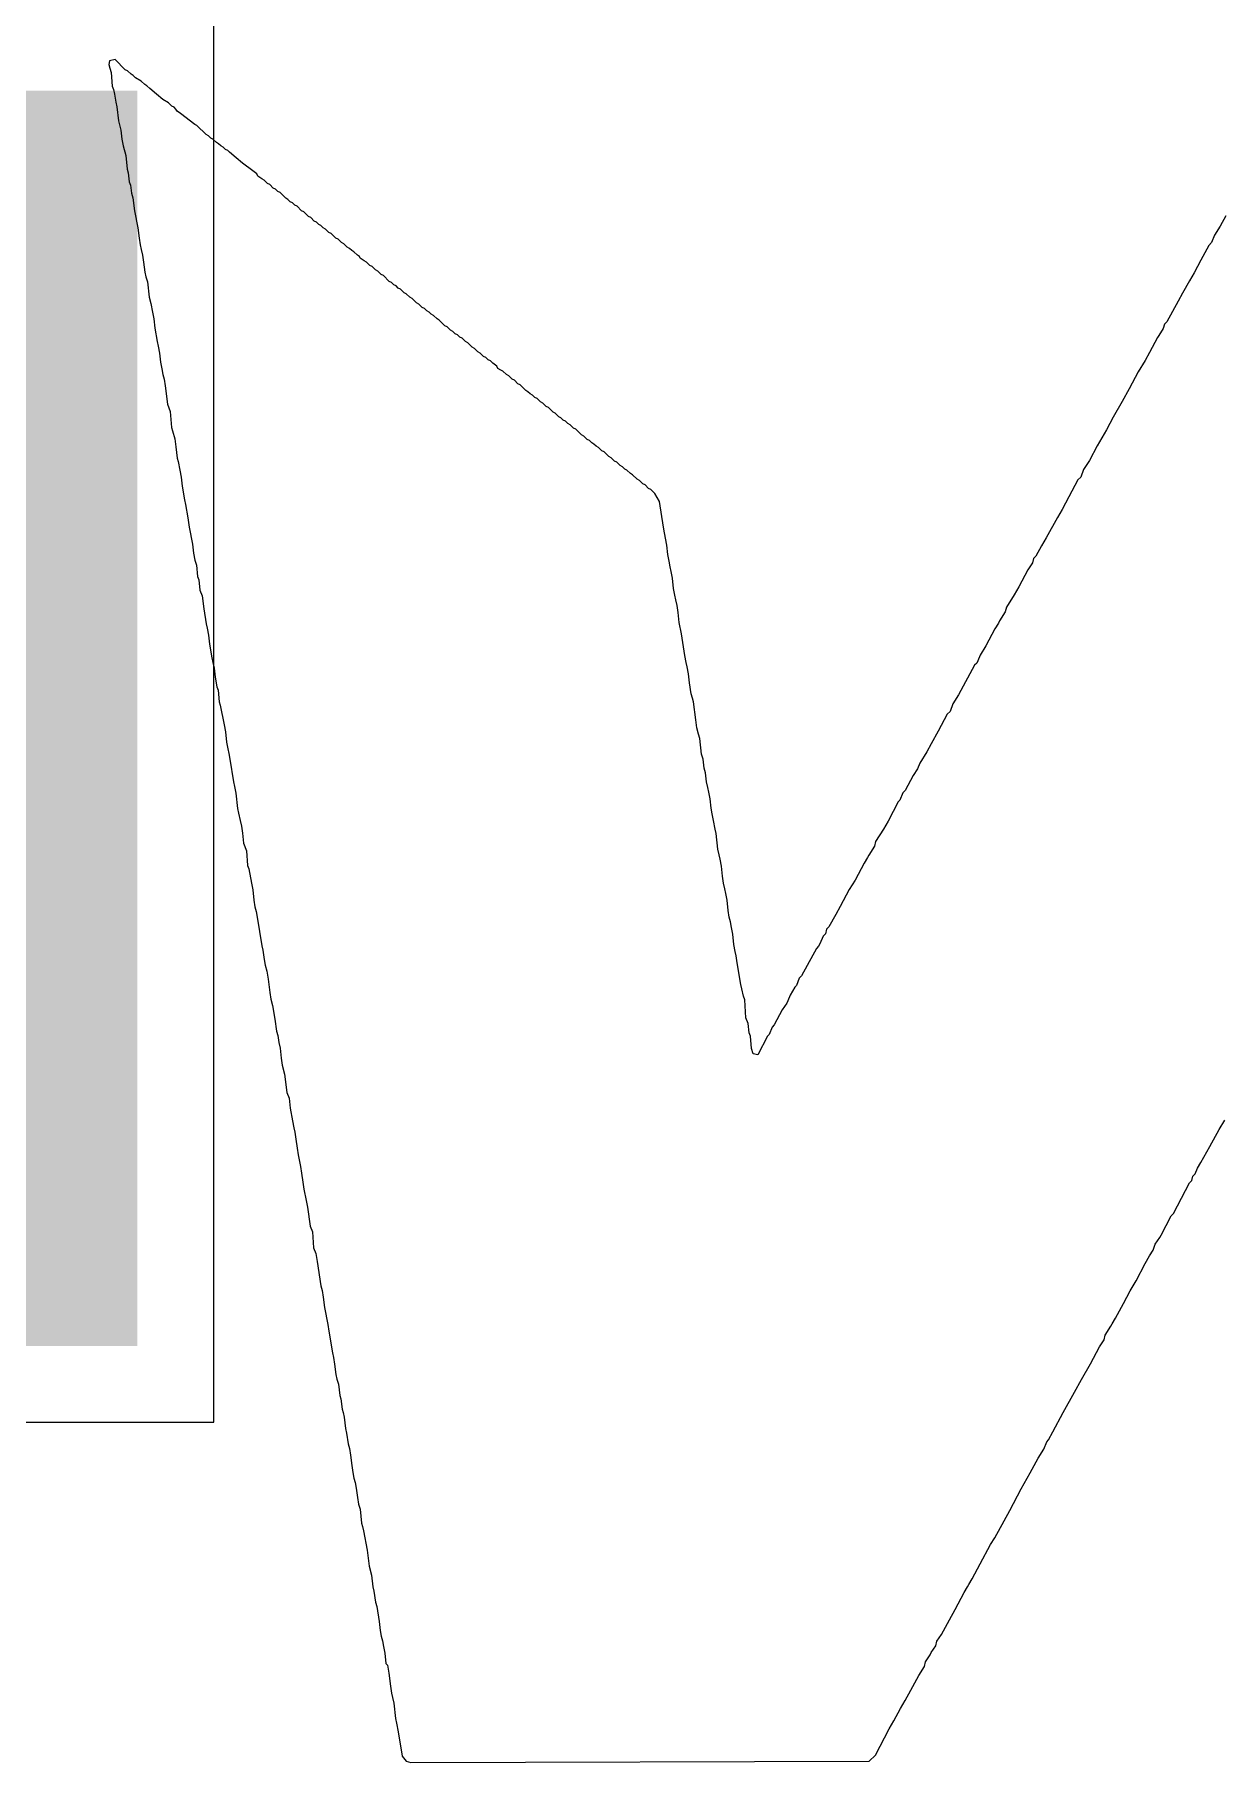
# Model space of a CAD drawing. Header units: inches. Extents: x 0 to 5359, y 0 to 5098.
# Drawn here: x 69.255 to 71.623, y 15.628 to 19.074 of the extents above; entities that cross this region are included whole.
import ezdxf

# ---------------------------------------------------------------- set-up
doc = ezdxf.new("R2010")
doc.units = ezdxf.units.IN
for name, color, linetype in [('Bottom Overlay', 54, 'Continuous'), ('Top Layer', 1, 'Continuous'), ('Top Paste', 8, 'Continuous'), ('Top Solder', 216, 'Continuous')]:
    doc.layers.add(name, color=color, linetype=linetype)

# ---------------------------------------------------------------- blocks, each defined once
blk = doc.blocks.new('TS_1002S_12026C_81')
at = {"layer": 'Top Layer'}
blk.add_hatch(color=1, dxfattribs=at).paths.add_polyline_path([(3.3999, -1.5001), (5.6999, -1.5001), (5.6999, -3.0001), (3.3999, -3.0001)])
at = {"layer": 'Top Paste'}
blk.add_hatch(color=8, dxfattribs=at).paths.add_polyline_path([(3.3999, -1.5001), (5.6999, -1.5001), (5.6999, -3.0001), (3.3999, -3.0001)])
at = {"layer": 'Top Solder'}
blk.add_hatch(color=216, dxfattribs=at).paths.add_polyline_path([(3.2983, -1.3985), (5.8015, -1.3985), (5.8015, -3.1017), (3.2983, -3.1017)])

msp = doc.modelspace()

# ---------------------------------------------------------------- linework, layer by layer
at = {"layer": 'Bottom Overlay'}
for p, q in [((69.4039, 19.0216), (69.4027, 19.0137)), ((69.4152, 19.0239), (69.4039, 19.0216)), ((69.4356, 19.0035), (69.4152, 19.0239)), ((69.4027, 19.0137), (69.405, 19.0069)), ((69.405, 19.0069), (69.4073, 18.9978)), ((69.4073, 18.9978), (69.4096, 18.9706)), ((69.4402, 19.0012), (69.4356, 19.0035)), ((69.447, 18.9944), (69.4402, 19.0012)), ((69.4515, 18.9921), (69.447, 18.9944)), ((69.4561, 18.9876), (69.4515, 18.9921)), ((69.4674, 18.9808), (69.4561, 18.9876)), ((69.4096, 18.9706), (69.4118, 18.9638)), ((69.4118, 18.9638), (69.4141, 18.9547)), ((69.4141, 18.9547), (69.4164, 18.9388)), ((69.4742, 18.974), (69.4674, 18.9808)), ((69.4787, 18.9717), (69.4742, 18.974)), ((69.4844, 18.966), (69.4787, 18.9717)), ((69.498, 18.9547), (69.4844, 18.966)), ((69.5105, 18.9445), (69.498, 18.9547)), ((69.4164, 18.9388), (69.4186, 18.9297)), ((69.4186, 18.9297), (69.422, 18.9014)), ((69.5218, 18.9377), (69.5105, 18.9445)), ((69.5286, 18.9309), (69.5218, 18.9377)), ((69.5332, 18.9286), (69.5286, 18.9309)), ((69.5366, 18.9252), (69.5332, 18.9286)), ((69.5388, 18.9207), (69.5366, 18.9252)), ((69.5457, 18.9161), (69.5388, 18.9207)), ((69.574, 18.8946), (69.5457, 18.9161)), ((69.422, 18.9014), (69.4266, 18.8832)), ((69.4266, 18.8832), (69.4288, 18.8651)), ((69.5785, 18.8923), (69.574, 18.8946)), ((69.5967, 18.8742), (69.5785, 18.8923)), ((69.4288, 18.8651), (69.4311, 18.8515)), ((69.4311, 18.8515), (69.4368, 18.8322)), ((69.6012, 18.8719), (69.5967, 18.8742)), ((69.6058, 18.8674), (69.6012, 18.8719)), ((69.6103, 18.8651), (69.6058, 18.8674)), ((69.6171, 18.8583), (69.6103, 18.8651)), ((69.6216, 18.856), (69.6171, 18.8583)), ((69.6262, 18.8515), (69.6216, 18.856)), ((69.6307, 18.8492), (69.6262, 18.8515)), ((69.6353, 18.8447), (69.6307, 18.8492)), ((69.4368, 18.8322), (69.439, 18.805)), ((69.6398, 18.8424), (69.6353, 18.8447)), ((69.6432, 18.839), (69.6398, 18.8424)), ((69.6568, 18.8277), (69.6432, 18.839)), ((69.6693, 18.8175), (69.6568, 18.8277)), ((69.6897, 18.8016), (69.6693, 18.8175)), ((69.439, 18.805), (69.4413, 18.7982)), ((69.4413, 18.7982), (69.4436, 18.78)), ((69.4436, 18.78), (69.4458, 18.7732)), ((69.6976, 18.7959), (69.6897, 18.8016)), ((69.6999, 18.7914), (69.6976, 18.7959)), ((69.7078, 18.7857), (69.6999, 18.7914)), ((69.7124, 18.7834), (69.7078, 18.7857)), ((69.7192, 18.7766), (69.7124, 18.7834)), ((69.4458, 18.7732), (69.4481, 18.7573)), ((69.4481, 18.7573), (69.4504, 18.7483)), ((69.4504, 18.7483), (69.4538, 18.7222)), ((69.7237, 18.7744), (69.7192, 18.7766)), ((69.7305, 18.7675), (69.7237, 18.7744)), ((69.7351, 18.7653), (69.7305, 18.7675)), ((69.7396, 18.7607), (69.7351, 18.7653)), ((69.7441, 18.7585), (69.7396, 18.7607)), ((69.7555, 18.7471), (69.7441, 18.7585)), ((69.76, 18.7449), (69.7555, 18.7471)), ((69.7645, 18.7403), (69.76, 18.7449)), ((69.4538, 18.7222), (69.4606, 18.6882)), ((69.7691, 18.7381), (69.7645, 18.7403)), ((69.7736, 18.7335), (69.7691, 18.7381)), ((69.7782, 18.7313), (69.7736, 18.7335)), ((69.7872, 18.7222), (69.7782, 18.7313)), ((69.7918, 18.7199), (69.7872, 18.7222)), ((69.8008, 18.7108), (69.7918, 18.7199)), ((69.8054, 18.7086), (69.8008, 18.7108)), ((71.6303, 18.712), (71.6189, 18.6916)), ((69.4606, 18.6882), (69.4629, 18.6677)), ((69.8122, 18.7018), (69.8054, 18.7086)), ((69.8167, 18.6995), (69.8122, 18.7018)), ((69.8213, 18.695), (69.8167, 18.6995)), ((69.8258, 18.6927), (69.8213, 18.695)), ((69.8303, 18.6882), (69.8258, 18.6927)), ((69.8349, 18.6859), (69.8303, 18.6882)), ((69.8417, 18.6791), (69.8349, 18.6859)), ((69.8462, 18.6768), (69.8417, 18.6791)), ((69.8553, 18.6677), (69.8462, 18.6768)), ((71.6189, 18.6916), (71.6076, 18.6734)), ((69.4629, 18.6677), (69.4651, 18.6541)), ((69.4651, 18.6541), (69.4674, 18.6451)), ((69.4674, 18.6451), (69.4697, 18.6337)), ((69.8598, 18.6655), (69.8553, 18.6677)), ((69.8666, 18.6587), (69.8598, 18.6655)), ((69.8712, 18.6564), (69.8666, 18.6587)), ((69.878, 18.6496), (69.8712, 18.6564)), ((69.8825, 18.6473), (69.878, 18.6496)), ((69.887, 18.6428), (69.8825, 18.6473)), ((69.8916, 18.6405), (69.887, 18.6428)), ((69.8984, 18.6337), (69.8916, 18.6405)), ((71.5962, 18.653), (71.5804, 18.6235)), ((71.6019, 18.6587), (71.5962, 18.653)), ((71.6076, 18.6734), (71.6019, 18.6587)), ((69.4697, 18.6337), (69.4719, 18.6201)), ((69.4719, 18.6201), (69.4742, 18.5997)), ((69.9029, 18.6314), (69.8984, 18.6337)), ((69.9041, 18.628), (69.9029, 18.6314)), ((69.912, 18.6224), (69.9041, 18.628)), ((69.9165, 18.6201), (69.912, 18.6224)), ((69.9233, 18.6133), (69.9165, 18.6201)), ((69.9279, 18.611), (69.9233, 18.6133)), ((69.9347, 18.6042), (69.9279, 18.611)), ((71.5804, 18.6235), (71.5668, 18.5986)), ((69.4742, 18.5997), (69.4765, 18.5906)), ((69.4765, 18.5906), (69.4799, 18.5804)), ((69.4799, 18.5804), (69.4833, 18.5498)), ((69.9392, 18.602), (69.9347, 18.6042)), ((69.946, 18.5952), (69.9392, 18.602)), ((69.9506, 18.5929), (69.946, 18.5952)), ((69.9619, 18.5815), (69.9506, 18.5929)), ((69.9664, 18.5793), (69.9619, 18.5815)), ((69.971, 18.5747), (69.9664, 18.5793)), ((69.9755, 18.5725), (69.971, 18.5747)), ((69.98, 18.5679), (69.9755, 18.5725)), ((71.5577, 18.5827), (71.5441, 18.5577)), ((71.5668, 18.5986), (71.5577, 18.5827)), ((69.4833, 18.5498), (69.4867, 18.5373)), ((69.4867, 18.5373), (69.4901, 18.5203)), ((69.9846, 18.5657), (69.98, 18.5679)), ((69.9914, 18.5589), (69.9846, 18.5657)), ((69.9959, 18.5566), (69.9914, 18.5589)), ((70.0027, 18.5498), (69.9959, 18.5566)), ((70.0073, 18.5475), (70.0027, 18.5498)), ((70.0163, 18.5384), (70.0073, 18.5475)), ((70.0209, 18.5362), (70.0163, 18.5384)), ((71.535, 18.5418), (71.5123, 18.501)), ((71.5441, 18.5577), (71.535, 18.5418)), ((69.4901, 18.5203), (69.4923, 18.5067)), ((69.4923, 18.5067), (69.4946, 18.4885)), ((70.0277, 18.5294), (70.0209, 18.5362)), ((70.0322, 18.5271), (70.0277, 18.5294)), ((70.0368, 18.5226), (70.0322, 18.5271)), ((70.0413, 18.5203), (70.0368, 18.5226)), ((70.0458, 18.5158), (70.0413, 18.5203)), ((70.0504, 18.5135), (70.0458, 18.5158)), ((70.0572, 18.5067), (70.0504, 18.5135)), ((70.0617, 18.5044), (70.0572, 18.5067)), ((70.073, 18.4931), (70.0617, 18.5044)), ((69.4946, 18.4885), (69.4992, 18.4613)), ((70.0776, 18.4908), (70.073, 18.4931)), ((70.0844, 18.484), (70.0776, 18.4908)), ((70.0889, 18.4817), (70.0844, 18.484)), ((70.0935, 18.4772), (70.0889, 18.4817)), ((70.098, 18.4749), (70.0935, 18.4772)), ((70.1025, 18.4704), (70.098, 18.4749)), ((70.1071, 18.4681), (70.1025, 18.4704)), ((70.1139, 18.4613), (70.1071, 18.4681)), ((71.4942, 18.4693), (71.4783, 18.4398)), ((71.4964, 18.4738), (71.4942, 18.4693)), ((71.5055, 18.4874), (71.4964, 18.4738)), ((71.5078, 18.4965), (71.5055, 18.4874)), ((71.5123, 18.501), (71.5078, 18.4965)), ((69.4992, 18.4613), (69.5014, 18.4522)), ((69.5014, 18.4522), (69.5037, 18.4386)), ((69.5037, 18.4386), (69.506, 18.4205)), ((70.1184, 18.4591), (70.1139, 18.4613)), ((70.1275, 18.45), (70.1184, 18.4591)), ((70.132, 18.4477), (70.1275, 18.45)), ((70.1388, 18.4409), (70.132, 18.4477)), ((70.1434, 18.4386), (70.1388, 18.4409)), ((70.1502, 18.4318), (70.1434, 18.4386)), ((71.4783, 18.4398), (71.4692, 18.4239)), ((69.506, 18.4205), (69.5082, 18.4069)), ((69.5082, 18.4069), (69.5105, 18.3955)), ((70.1547, 18.4296), (70.1502, 18.4318)), ((70.1592, 18.425), (70.1547, 18.4296)), ((70.1638, 18.4228), (70.1592, 18.425)), ((70.1683, 18.4182), (70.1638, 18.4228)), ((70.1763, 18.4126), (70.1683, 18.4182)), ((70.1785, 18.408), (70.1763, 18.4126)), ((70.1842, 18.4046), (70.1785, 18.408)), ((70.1887, 18.4023), (70.1842, 18.4046)), ((70.1955, 18.3955), (70.1887, 18.4023)), ((71.4556, 18.4012), (71.4375, 18.3672)), ((71.4692, 18.4239), (71.4556, 18.4012)), ((69.5105, 18.3955), (69.5128, 18.3865)), ((69.5128, 18.3865), (69.515, 18.3729)), ((69.515, 18.3729), (69.5196, 18.3366)), ((70.2001, 18.3933), (70.1955, 18.3955)), ((70.2069, 18.3865), (70.2001, 18.3933)), ((70.2114, 18.3842), (70.2069, 18.3865)), ((70.2182, 18.3774), (70.2114, 18.3842)), ((70.2228, 18.3751), (70.2182, 18.3774)), ((70.2341, 18.3638), (70.2228, 18.3751)), ((71.4375, 18.3672), (71.4238, 18.3422)), ((69.5196, 18.3366), (69.5252, 18.3218)), ((70.2386, 18.3615), (70.2341, 18.3638)), ((70.2432, 18.357), (70.2386, 18.3615)), ((70.2477, 18.3547), (70.2432, 18.357)), ((70.2522, 18.3502), (70.2477, 18.3547)), ((70.2568, 18.3479), (70.2522, 18.3502)), ((70.2636, 18.3411), (70.2568, 18.3479)), ((70.2681, 18.3388), (70.2636, 18.3411)), ((70.2749, 18.332), (70.2681, 18.3388)), ((70.2795, 18.3298), (70.2749, 18.332)), ((71.4238, 18.3422), (71.4057, 18.3105)), ((69.5252, 18.3218), (69.5275, 18.2901)), ((70.2885, 18.3207), (70.2795, 18.3298)), ((70.2931, 18.3184), (70.2885, 18.3207)), ((70.2999, 18.3116), (70.2931, 18.3184)), ((70.3044, 18.3093), (70.2999, 18.3116)), ((70.309, 18.3048), (70.3044, 18.3093)), ((70.3135, 18.3025), (70.309, 18.3048)), ((70.318, 18.298), (70.3135, 18.3025)), ((70.3226, 18.2957), (70.318, 18.298)), ((70.3294, 18.2889), (70.3226, 18.2957)), ((71.4057, 18.3105), (71.3921, 18.2855)), ((69.5275, 18.2901), (69.5298, 18.2833)), ((69.5298, 18.2833), (69.5343, 18.2674)), ((69.5343, 18.2674), (69.5366, 18.2515)), ((70.3339, 18.2867), (70.3294, 18.2889)), ((70.3452, 18.2753), (70.3339, 18.2867)), ((70.3498, 18.273), (70.3452, 18.2753)), ((70.3566, 18.2662), (70.3498, 18.273)), ((70.3611, 18.264), (70.3566, 18.2662)), ((70.3657, 18.2594), (70.3611, 18.264)), ((71.3921, 18.2855), (71.3739, 18.2538)), ((69.5366, 18.2515), (69.5388, 18.2288)), ((69.5388, 18.2288), (69.5411, 18.222)), ((70.3702, 18.2572), (70.3657, 18.2594)), ((70.3747, 18.2526), (70.3702, 18.2572)), ((70.3793, 18.2504), (70.3747, 18.2526)), ((70.3861, 18.2436), (70.3793, 18.2504)), ((70.3906, 18.2413), (70.3861, 18.2436)), ((70.3997, 18.2322), (70.3906, 18.2413)), ((70.4042, 18.2299), (70.3997, 18.2322)), ((70.411, 18.2231), (70.4042, 18.2299)), ((71.3739, 18.2538), (71.3581, 18.2243)), ((69.5411, 18.222), (69.5445, 18.205)), ((69.5445, 18.205), (69.5468, 18.1914)), ((70.4156, 18.2209), (70.411, 18.2231)), ((70.4224, 18.2141), (70.4156, 18.2209)), ((70.4269, 18.2118), (70.4224, 18.2141)), ((70.4314, 18.2073), (70.4269, 18.2118)), ((70.436, 18.205), (70.4314, 18.2073)), ((70.4428, 18.1982), (70.436, 18.205)), ((70.4473, 18.1959), (70.4428, 18.1982)), ((70.4564, 18.1869), (70.4473, 18.1959)), ((71.3467, 18.2061), (71.3411, 18.1914)), ((71.3581, 18.2243), (71.3467, 18.2061)), ((69.5468, 18.1914), (69.5491, 18.1732)), ((69.5491, 18.1732), (69.5536, 18.146)), ((70.4609, 18.1846), (70.4564, 18.1869)), ((70.4677, 18.1778), (70.4609, 18.1846)), ((70.4723, 18.1755), (70.4677, 18.1778)), ((70.4791, 18.1687), (70.4723, 18.1755)), ((70.4836, 18.1664), (70.4791, 18.1687)), ((70.4916, 18.1585), (70.4836, 18.1664)), ((70.5006, 18.1426), (70.4916, 18.1585)), ((71.3354, 18.1857), (71.3172, 18.1517)), ((71.3411, 18.1914), (71.3354, 18.1857)), ((69.5536, 18.146), (69.5559, 18.1369)), ((69.5559, 18.1369), (69.5604, 18.1097)), ((70.5086, 18.0916), (70.5006, 18.1426)), ((71.3036, 18.1267), (71.2945, 18.1109)), ((71.3172, 18.1517), (71.3036, 18.1267)), ((69.5604, 18.1097), (69.5627, 18.0916)), ((69.5627, 18.0916), (69.5695, 18.0576)), ((70.5108, 18.0802), (70.5086, 18.0916)), ((71.2945, 18.1109), (71.2719, 18.07)), ((69.5695, 18.0576), (69.5717, 18.0394)), ((70.5154, 18.0553), (70.5108, 18.0802)), ((70.5176, 18.0371), (70.5154, 18.0553)), ((71.2719, 18.07), (71.2628, 18.0542)), ((69.5717, 18.0394), (69.574, 18.0258)), ((69.574, 18.0258), (69.5774, 18.0156)), ((70.5199, 18.0235), (70.5176, 18.0371)), ((70.5222, 18.0122), (70.5199, 18.0235)), ((71.2446, 18.0201), (71.2356, 18.0065)), ((71.2469, 18.0292), (71.2446, 18.0201)), ((71.2515, 18.0337), (71.2469, 18.0292)), ((71.2628, 18.0542), (71.2515, 18.0337)), ((69.5774, 18.0156), (69.5797, 17.9929)), ((69.5797, 17.9929), (69.5819, 17.9861)), ((69.5819, 17.9861), (69.5842, 17.9657)), ((70.5244, 18.0031), (70.5222, 18.0122)), ((70.5267, 17.9895), (70.5244, 18.0031)), ((70.529, 17.9691), (70.5267, 17.9895)), ((71.2356, 18.0065), (71.2174, 17.9725)), ((69.5842, 17.9657), (69.5888, 17.9543)), ((69.5888, 17.9543), (69.5922, 17.9283)), ((70.5313, 17.9555), (70.529, 17.9691)), ((70.5335, 17.9464), (70.5313, 17.9555)), ((71.2084, 17.9566), (71.1925, 17.9317)), ((71.2174, 17.9725), (71.2084, 17.9566)), ((69.5922, 17.9283), (69.5967, 17.8988)), ((70.5358, 17.9351), (70.5335, 17.9464)), ((70.5381, 17.9215), (70.5358, 17.9351)), ((70.5403, 17.901), (70.5381, 17.9215)), ((71.1902, 17.9226), (71.1789, 17.9044)), ((71.1925, 17.9317), (71.1902, 17.9226)), ((69.5967, 17.8988), (69.599, 17.8897)), ((69.599, 17.8897), (69.6012, 17.8761)), ((70.5449, 17.8784), (70.5403, 17.901)), ((71.1698, 17.8886), (71.1516, 17.8545)), ((71.1766, 17.8999), (71.1698, 17.8886)), ((71.1789, 17.9044), (71.1766, 17.8999)), ((69.6012, 17.8761), (69.6035, 17.8579)), ((69.6035, 17.8579), (69.608, 17.8307)), ((70.5517, 17.8353), (70.5449, 17.8784)), ((71.1516, 17.8545), (71.1403, 17.8364)), ((69.608, 17.8307), (69.6103, 17.8216)), ((69.6103, 17.8216), (69.6126, 17.8103)), ((70.5539, 17.8216), (70.5517, 17.8353)), ((70.5562, 17.8126), (70.5539, 17.8216)), ((71.129, 17.816), (71.0972, 17.757)), ((71.1335, 17.8205), (71.129, 17.816)), ((71.1358, 17.825), (71.1335, 17.8205)), ((71.1403, 17.8364), (71.1358, 17.825)), ((69.6126, 17.8103), (69.6148, 17.7922)), ((69.6148, 17.7922), (69.6182, 17.7729)), ((70.5585, 17.799), (70.5562, 17.8126)), ((70.5607, 17.7808), (70.5585, 17.799)), ((70.5641, 17.7593), (70.5607, 17.7808)), ((69.6182, 17.7729), (69.6205, 17.7661)), ((69.6205, 17.7661), (69.6228, 17.7434)), ((70.5664, 17.7502), (70.5641, 17.7593)), ((70.5687, 17.7434), (70.5664, 17.7502)), ((71.0972, 17.757), (71.0859, 17.7389)), ((69.6228, 17.7434), (69.625, 17.7366)), ((69.625, 17.7366), (69.633, 17.6969)), ((70.5732, 17.7071), (70.5687, 17.7434)), ((71.0745, 17.7184), (71.0564, 17.6844)), ((71.0802, 17.7241), (71.0745, 17.7184)), ((71.0859, 17.7389), (71.0802, 17.7241)), ((69.633, 17.6969), (69.6353, 17.6833)), ((69.6353, 17.6833), (69.6375, 17.6629)), ((70.5755, 17.6912), (70.5732, 17.7071)), ((70.5789, 17.6787), (70.5755, 17.6912)), ((70.5812, 17.6697), (70.5789, 17.6787)), ((71.0564, 17.6844), (71.0428, 17.6595)), ((69.6375, 17.6629), (69.6398, 17.6493)), ((69.6398, 17.6493), (69.6421, 17.6402)), ((70.5846, 17.639), (70.5812, 17.6697)), ((71.0337, 17.6436), (71.0201, 17.6209)), ((71.0428, 17.6595), (71.0337, 17.6436)), ((69.6421, 17.6402), (69.6443, 17.6288)), ((69.6443, 17.6288), (69.6511, 17.5835)), ((70.588, 17.6288), (70.5846, 17.639)), ((70.5902, 17.6107), (70.588, 17.6288)), ((70.5925, 17.6016), (70.5902, 17.6107)), ((71.0155, 17.6096), (71.0065, 17.5959)), ((71.0201, 17.6209), (71.0155, 17.6096)), ((69.6511, 17.5835), (69.6534, 17.5744)), ((69.6534, 17.5744), (69.6557, 17.5608)), ((70.5948, 17.5835), (70.5925, 17.6016)), ((70.597, 17.5721), (70.5948, 17.5835)), ((71.0065, 17.5959), (70.9906, 17.5665)), ((69.6557, 17.5608), (69.6591, 17.5302)), ((70.5993, 17.5631), (70.597, 17.5721)), ((70.6016, 17.5494), (70.5993, 17.5631)), ((70.6038, 17.5313), (70.6016, 17.5494)), ((70.977, 17.5438), (70.9566, 17.5052)), ((70.9804, 17.5472), (70.977, 17.5438)), ((70.9861, 17.5619), (70.9804, 17.5472)), ((70.9906, 17.5665), (70.9861, 17.5619)), ((69.6591, 17.5302), (69.6613, 17.5211)), ((69.6613, 17.5211), (69.6647, 17.5063)), ((69.6647, 17.5063), (69.667, 17.495)), ((70.6061, 17.52), (70.6038, 17.5313)), ((70.6084, 17.5063), (70.6061, 17.52)), ((70.6118, 17.4893), (70.6084, 17.5063)), ((70.9566, 17.5052), (70.9475, 17.4893)), ((69.667, 17.495), (69.6693, 17.4814)), ((69.6693, 17.4814), (69.6715, 17.461)), ((70.614, 17.4803), (70.6118, 17.4893)), ((70.6174, 17.4496), (70.614, 17.4803)), ((70.9475, 17.4893), (70.9316, 17.4644)), ((69.6715, 17.461), (69.6772, 17.4462)), ((69.6772, 17.4462), (69.6795, 17.4167)), ((70.6197, 17.4383), (70.6174, 17.4496)), ((70.622, 17.4292), (70.6197, 17.4383)), ((70.918, 17.4372), (70.9157, 17.4326)), ((70.9293, 17.4553), (70.918, 17.4372)), ((70.9316, 17.4644), (70.9293, 17.4553)), ((69.6795, 17.4167), (69.6818, 17.4099)), ((69.6818, 17.4099), (69.6874, 17.3816)), ((70.6243, 17.4156), (70.622, 17.4292)), ((70.6265, 17.3952), (70.6243, 17.4156)), ((70.9089, 17.4213), (70.8908, 17.3873)), ((70.9157, 17.4326), (70.9089, 17.4213)), ((69.6874, 17.3816), (69.6897, 17.368)), ((69.6897, 17.368), (69.692, 17.3476)), ((70.6288, 17.3816), (70.6265, 17.3952)), ((70.6311, 17.3702), (70.6288, 17.3816)), ((70.6333, 17.3612), (70.6311, 17.3702)), ((70.8794, 17.3691), (70.8613, 17.3351)), ((70.8908, 17.3873), (70.8794, 17.3691)), ((69.692, 17.3476), (69.6942, 17.334)), ((69.6942, 17.334), (69.6965, 17.3249)), ((70.6356, 17.3476), (70.6333, 17.3612)), ((70.6379, 17.3271), (70.6356, 17.3476)), ((70.8613, 17.3351), (70.8522, 17.3192)), ((69.6965, 17.3249), (69.6988, 17.3135)), ((69.6988, 17.3135), (69.7078, 17.2568)), ((70.6401, 17.3135), (70.6379, 17.3271)), ((70.6424, 17.3045), (70.6401, 17.3135)), ((70.6447, 17.2931), (70.6424, 17.3045)), ((70.8522, 17.3192), (70.8386, 17.2943)), ((70.6469, 17.2795), (70.6447, 17.2931)), ((70.6492, 17.2591), (70.6469, 17.2795)), ((70.8273, 17.2761), (70.8205, 17.2602)), ((70.8318, 17.2806), (70.8273, 17.2761)), ((70.8341, 17.2897), (70.8318, 17.2806)), ((70.8386, 17.2943), (70.8341, 17.2897)), ((69.7078, 17.2568), (69.7101, 17.2478)), ((69.7101, 17.2478), (69.7124, 17.2296)), ((69.7124, 17.2296), (69.7146, 17.2183)), ((70.6515, 17.2455), (70.6492, 17.2591)), ((70.6537, 17.2364), (70.6515, 17.2455)), ((70.656, 17.2228), (70.6537, 17.2364)), ((70.8137, 17.2512), (70.7955, 17.2171)), ((70.8182, 17.2557), (70.8137, 17.2512)), ((70.8205, 17.2602), (70.8182, 17.2557)), ((69.7146, 17.2183), (69.718, 17.2058)), ((69.718, 17.2058), (69.7203, 17.1899)), ((70.6628, 17.1797), (70.656, 17.2228)), ((70.7842, 17.1967), (70.7796, 17.1922)), ((70.7955, 17.2171), (70.7842, 17.1967)), ((69.7203, 17.1899), (69.7237, 17.1638)), ((69.7237, 17.1638), (69.726, 17.1502)), ((70.6651, 17.1706), (70.6628, 17.1797)), ((70.6685, 17.1559), (70.6651, 17.1706)), ((70.7706, 17.174), (70.7615, 17.1582)), ((70.774, 17.1774), (70.7706, 17.174)), ((70.7796, 17.1922), (70.774, 17.1774)), ((69.726, 17.1502), (69.7294, 17.1377)), ((69.7294, 17.1377), (69.7339, 17.1105)), ((70.6708, 17.1491), (70.6685, 17.1559)), ((70.673, 17.1128), (70.6708, 17.1491)), ((70.7456, 17.1287), (70.7297, 17.0992)), ((70.7547, 17.1423), (70.7456, 17.1287)), ((70.757, 17.1468), (70.7547, 17.1423)), ((70.7615, 17.1582), (70.757, 17.1468)), ((69.7339, 17.1105), (69.7373, 17.0867)), ((70.6776, 17.1014), (70.673, 17.1128)), ((70.6798, 17.0833), (70.6776, 17.1014)), ((70.7252, 17.0946), (70.7195, 17.0799)), ((70.7297, 17.0992), (70.7252, 17.0946)), ((69.7373, 17.0867), (69.7396, 17.0776)), ((69.7396, 17.0776), (69.7419, 17.064)), ((69.7419, 17.064), (69.7441, 17.0527)), ((70.6821, 17.0765), (70.6798, 17.0833)), ((70.6844, 17.0515), (70.6821, 17.0765)), ((70.7161, 17.0765), (70.6968, 17.0391)), ((70.7195, 17.0799), (70.7161, 17.0765)), ((69.7441, 17.0527), (69.7464, 17.0323)), ((69.7464, 17.0323), (69.7487, 17.0187)), ((70.6878, 17.0413), (70.6844, 17.0515)), ((70.6968, 17.0391), (70.6878, 17.0413)), ((69.7487, 17.0187), (69.7532, 17.0005)), ((69.7532, 17.0005), (69.7577, 16.9642)), ((69.7577, 16.9642), (69.7623, 16.9529)), ((69.7623, 16.9529), (69.7645, 16.9325)), ((69.7645, 16.9325), (69.7691, 16.9075)), ((69.7691, 16.9075), (69.7714, 16.8939)), ((69.7714, 16.8939), (69.7736, 16.8848)), ((69.7736, 16.8848), (69.7759, 16.8712)), ((71.5985, 16.8565), (71.6167, 16.8905)), ((71.6167, 16.8905), (71.628, 16.9086)), ((69.7759, 16.8712), (69.7782, 16.8531)), ((69.7782, 16.8531), (69.7804, 16.8395)), ((71.5804, 16.8247), (71.5985, 16.8565)), ((69.7804, 16.8395), (69.785, 16.8168)), ((69.785, 16.8168), (69.7872, 16.8032)), ((71.5736, 16.8134), (71.5804, 16.8247)), ((69.7872, 16.8032), (69.7895, 16.785)), ((69.7895, 16.785), (69.7918, 16.7714)), ((71.5259, 16.7226), (71.5577, 16.7839)), ((71.5577, 16.7839), (71.5622, 16.7884)), ((71.5622, 16.7884), (71.5645, 16.7975)), ((71.5645, 16.7975), (71.569, 16.802)), ((71.569, 16.802), (71.5736, 16.8134)), ((69.7918, 16.7714), (69.7963, 16.7487)), ((69.7963, 16.7487), (69.7986, 16.7351)), ((69.7986, 16.7351), (69.8042, 16.6977)), ((71.501, 16.6795), (71.5214, 16.7181)), ((71.5214, 16.7181), (71.5259, 16.7226)), ((69.8042, 16.6977), (69.8088, 16.6863)), ((69.8088, 16.6863), (69.811, 16.6546)), ((71.4987, 16.675), (71.501, 16.6795)), ((69.811, 16.6546), (69.8156, 16.6432)), ((69.8156, 16.6432), (69.8179, 16.6274)), ((71.4783, 16.6387), (71.4851, 16.65)), ((71.4851, 16.65), (71.4896, 16.6614)), ((71.4896, 16.6614), (71.4987, 16.675)), ((69.8179, 16.6274), (69.8258, 16.5786)), ((71.4511, 16.5888), (71.4692, 16.6228)), ((71.4692, 16.6228), (71.4783, 16.6387)), ((69.8258, 16.5786), (69.8281, 16.5695)), ((71.4397, 16.5684), (71.4511, 16.5888)), ((69.8281, 16.5695), (69.8303, 16.5559)), ((69.8303, 16.5559), (69.8326, 16.5355)), ((71.4102, 16.5139), (71.4261, 16.5434)), ((71.4261, 16.5434), (71.4397, 16.5684)), ((69.8326, 16.5355), (69.8394, 16.5015)), ((71.4034, 16.5026), (71.4102, 16.5139)), ((69.8394, 16.5015), (69.8417, 16.4879)), ((69.8417, 16.4879), (69.8485, 16.4448)), ((71.3785, 16.4572), (71.3876, 16.4708)), ((71.3876, 16.4708), (71.3898, 16.4799)), ((71.3898, 16.4799), (71.4012, 16.4981)), ((71.4012, 16.4981), (71.4034, 16.5026)), ((69.8485, 16.4448), (69.8507, 16.4357)), ((69.8507, 16.4357), (69.853, 16.4221)), ((71.3603, 16.4232), (71.3785, 16.4572)), ((69.853, 16.4221), (69.8553, 16.4017)), ((69.8553, 16.4017), (69.8576, 16.3926)), ((71.3422, 16.3915), (71.3603, 16.4232)), ((69.8576, 16.3926), (69.861, 16.3824)), ((69.861, 16.3824), (69.8632, 16.3597)), ((71.3059, 16.3257), (71.3286, 16.3665)), ((71.3286, 16.3665), (71.3422, 16.3915)), ((69.8632, 16.3597), (69.8655, 16.3529)), ((69.8655, 16.3529), (69.8678, 16.3325)), ((69.8678, 16.3325), (69.87, 16.3257)), ((69.87, 16.3257), (69.8723, 16.3166)), ((69.8723, 16.3166), (69.8746, 16.2939)), ((71.2855, 16.2871), (71.3059, 16.3257)), ((69.8746, 16.2939), (69.8768, 16.2848)), ((69.8768, 16.2848), (69.8802, 16.2633)), ((69.8802, 16.2633), (69.8825, 16.2542)), ((71.2673, 16.2531), (71.273, 16.2678)), ((71.273, 16.2678), (71.2764, 16.2712)), ((71.2764, 16.2712), (71.2855, 16.2871)), ((69.8825, 16.2542), (69.8848, 16.2406)), ((69.8848, 16.2406), (69.887, 16.2202)), ((71.2401, 16.2055), (71.256, 16.2349)), ((71.256, 16.2349), (71.2673, 16.2531)), ((69.887, 16.2202), (69.8893, 16.2066)), ((69.8893, 16.2066), (69.8916, 16.1952)), ((69.8916, 16.1952), (69.8938, 16.1862)), ((71.222, 16.1737), (71.2401, 16.2055)), ((69.8938, 16.1862), (69.8961, 16.1748)), ((69.8961, 16.1748), (69.8984, 16.1567)), ((71.1993, 16.1306), (71.222, 16.1737)), ((69.8984, 16.1567), (69.9007, 16.1431)), ((69.9007, 16.1431), (69.9041, 16.1329)), ((69.9041, 16.1329), (69.9063, 16.1056)), ((71.1879, 16.1102), (71.1993, 16.1306)), ((69.9063, 16.1056), (69.9086, 16.0988)), ((69.9086, 16.0988), (69.9109, 16.0898)), ((71.1698, 16.0762), (71.1879, 16.1102)), ((69.9109, 16.0898), (69.9177, 16.0512)), ((71.1403, 16.024), (71.1607, 16.0625)), ((71.1607, 16.0625), (71.1698, 16.0762)), ((69.9177, 16.0512), (69.9222, 16.0194)), ((71.1244, 15.9945), (71.1403, 16.024)), ((69.9222, 16.0194), (69.9267, 16.0013)), ((69.9267, 16.0013), (69.929, 15.9786)), ((71.1176, 15.9832), (71.1244, 15.9945)), ((69.929, 15.9786), (69.9313, 15.9695)), ((69.9313, 15.9695), (69.9347, 15.948)), ((71.0904, 15.9332), (71.1085, 15.9673)), ((71.1085, 15.9673), (71.1153, 15.9786)), ((71.1153, 15.9786), (71.1176, 15.9832)), ((69.9347, 15.948), (69.9369, 15.9389)), ((69.9369, 15.9389), (69.9415, 15.9094)), ((71.0791, 15.9128), (71.0904, 15.9332)), ((69.9415, 15.9094), (69.9437, 15.8913)), ((69.9437, 15.8913), (69.946, 15.8799)), ((71.0632, 15.8833), (71.0791, 15.9128)), ((69.946, 15.8799), (69.9483, 15.8709)), ((69.9483, 15.8709), (69.9506, 15.8595)), ((69.9506, 15.8595), (69.9528, 15.8459)), ((71.0428, 15.8471), (71.0518, 15.8607)), ((71.0518, 15.8607), (71.0541, 15.8697)), ((71.0541, 15.8697), (71.0632, 15.8833)), ((69.9528, 15.8459), (69.9551, 15.8255)), ((69.9551, 15.8255), (69.9585, 15.8221)), ((69.9585, 15.8221), (69.9608, 15.8062)), ((71.0178, 15.8017), (71.0292, 15.8198)), ((71.0292, 15.8198), (71.0314, 15.8289)), ((71.0314, 15.8289), (71.0405, 15.8425)), ((71.0405, 15.8425), (71.0428, 15.8471)), ((69.9608, 15.8062), (69.9642, 15.7801)), ((71.0019, 15.7722), (71.0178, 15.8017)), ((69.9642, 15.7801), (69.9664, 15.7665)), ((69.9664, 15.7665), (69.9687, 15.7575)), ((69.9687, 15.7575), (69.971, 15.7461)), ((69.971, 15.7461), (69.9744, 15.7155)), ((70.9815, 15.7359), (70.9906, 15.7518)), ((70.9906, 15.7518), (71.0019, 15.7722)), ((69.9744, 15.7155), (69.9766, 15.7064)), ((70.9679, 15.711), (70.9815, 15.7359)), ((69.9766, 15.7064), (69.98, 15.6894)), ((69.98, 15.6894), (69.988, 15.6406)), ((70.9316, 15.6429), (70.9588, 15.6951)), ((70.9588, 15.6951), (70.9679, 15.711)), ((70.9191, 15.6304), (70.9316, 15.6429)), ((69.988, 15.6406), (69.9959, 15.6304)), ((69.9959, 15.6304), (70.005, 15.6282)), ((70.005, 15.6282), (70.9191, 15.6304))]:
    msp.add_line(p, q, dxfattribs=at)
at = {"layer": 'Top Layer'}
for p, q in [((69.6119, 16.3064), (69.6119, 19.1144)), ((67.6039, 16.3064), (69.6119, 16.3064))]:
    msp.add_line(p, q, dxfattribs=at)

# ---------------------------------------------------------------- block references
at = {"rotation": 270}
msp.add_blockref('TS_1002S_12026C_81', (70.858, 22.2603), dxfattribs=at)

doc.saveas('drawing.dxf')
